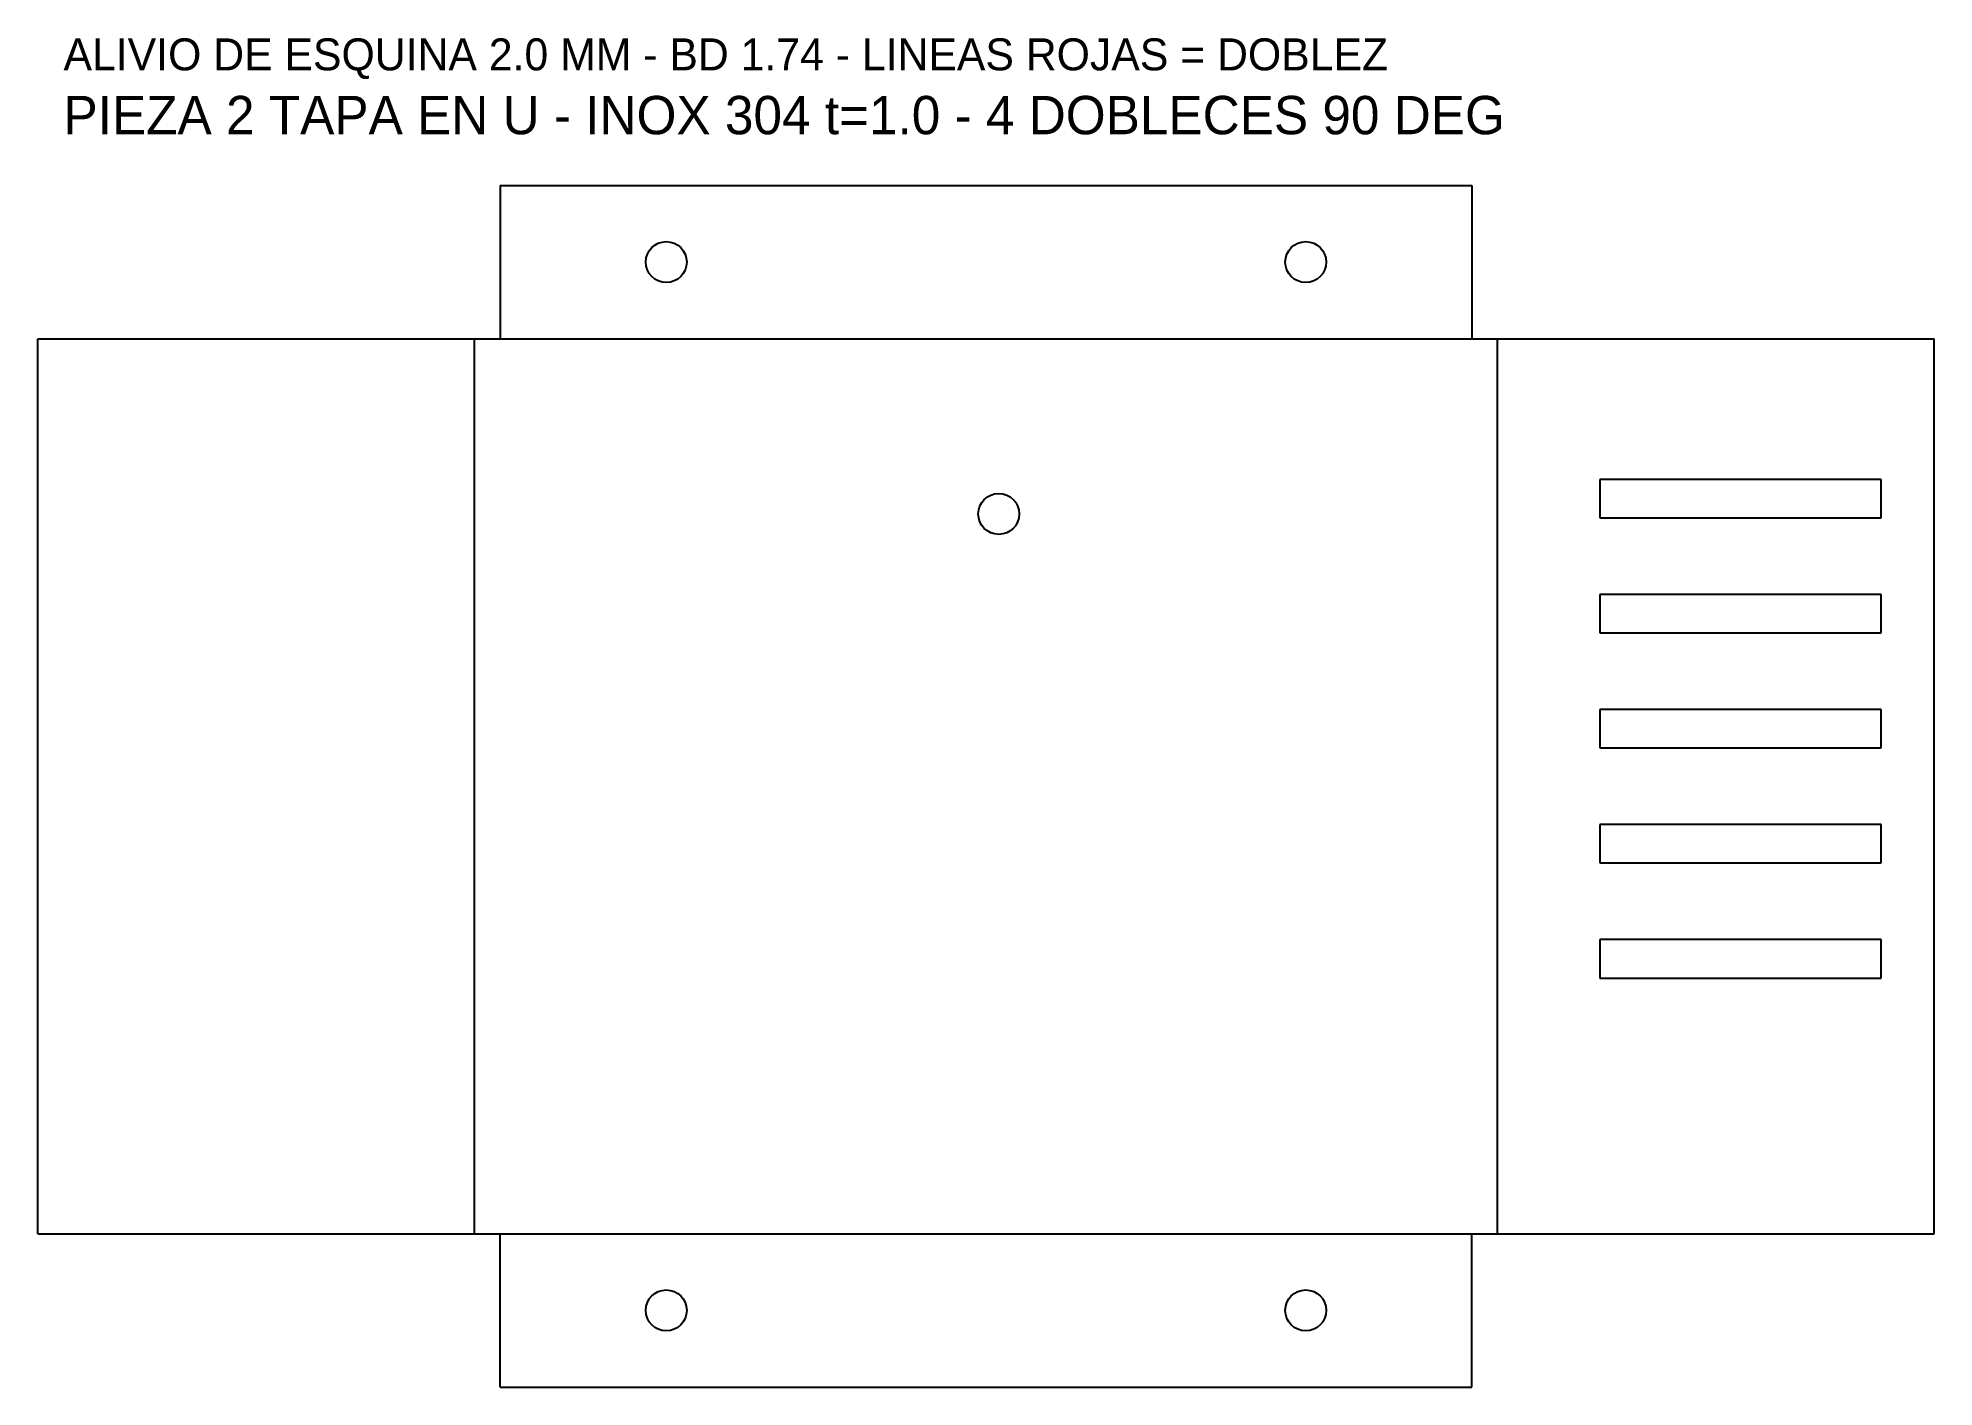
# Model space of a CAD drawing. Extents: x 0 to 148, y 0 to 106.
import ezdxf

# ---------------------------------------------------------------- set-up
doc = ezdxf.new("R2010")
doc.units = 0
for name, color, linetype in [('CORTE', 7, 'CONTINUOUS'), ('DOBLEZ', 1, 'CONTINUOUS'), ('TEXTO', 3, 'CONTINUOUS')]:
    doc.layers.add(name, color=color, linetype=linetype)

msp = doc.modelspace()

# ---------------------------------------------------------------- linework, layer by layer
at = {"layer": 'CORTE'}
for p, q in [((36.131, 94), (112.131, 94)), ((36.131, 94), (36.131, 82)), ((112.131, 94), (112.131, 82)), ((0, 12), (0, 82)), ((0, 82), (148.2619, 82)), ((148.2619, 12), (148.2619, 82)), ((144.131, 71), (122.131, 71)), ((122.131, 71), (122.131, 68)), ((144.131, 68), (144.131, 71)), ((122.131, 68), (144.131, 68)), ((144.131, 62), (122.131, 62)), ((122.131, 62), (122.131, 59)), ((144.131, 59), (144.131, 62)), ((122.131, 59), (144.131, 59)), ((144.131, 53), (122.131, 53)), ((122.131, 53), (122.131, 50)), ((144.131, 50), (144.131, 53)), ((122.131, 50), (144.131, 50)), ((144.131, 44), (122.131, 44)), ((122.131, 44), (122.131, 41)), ((144.131, 41), (144.131, 44)), ((122.131, 41), (144.131, 41)), ((144.131, 35), (122.131, 35)), ((122.131, 35), (122.131, 32)), ((144.131, 32), (144.131, 35)), ((122.131, 32), (144.131, 32)), ((0, 12), (148.2619, 12)), ((36.131, 0), (36.131, 12)), ((112.131, 0), (112.131, 12)), ((36.131, 0), (112.131, 0))]:
    msp.add_line(p, q, dxfattribs=at)
for centre in [(49.131, 88), (99.131, 88), (75.131, 68.3), (49.131, 6), (99.131, 6)]:
    msp.add_circle(centre, 1.6, dxfattribs=at)
at = {"layer": 'DOBLEZ'}
for p, q in [((34.131, 12), (34.131, 82)), ((36.131, 82), (112.131, 82)), ((114.131, 12), (114.131, 82)), ((36.131, 12), (112.131, 12))]:
    msp.add_line(p, q, dxfattribs=at)

# ---------------------------------------------------------------- texts
at = {"layer": 'TEXTO'}
for s, height, p in [('ALIVIO DE ESQUINA 2.0 MM - BD 1.74 - LINEAS ROJAS = DOBLEZ', 2.5, (2, 103)), ('PIEZA 2 TAPA EN U - INOX 304 t=1.0 - 4 DOBLECES 90 DEG', 3, (2, 98))]:
    msp.add_text(s, height=height, dxfattribs=at).set_placement(p)

doc.saveas('drawing.dxf')
